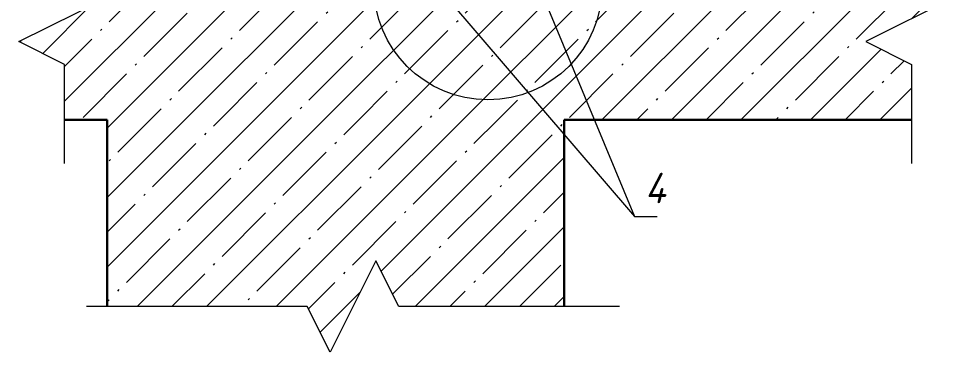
# Model space of a CAD drawing. Header units: millimetres. Extents: x 1525 to 46824, y -520 to 14115.
# Drawn here: x 29204 to 30436, y 3575 to 4013 of the extents above; entities that cross this region are included whole.
import ezdxf

# ---------------------------------------------------------------- set-up
doc = ezdxf.new("R2010")
doc.units = ezdxf.units.MM
for name, color, linetype, lineweight in [('A-DETL-1', 7, 'Continuous', 5), ('A-DETL-GENF-1', 7, 'Continuous', 5), ('A-FLOR-FNSH-1', 7, 'Continuous', 30), ('A-FLOR-PATT-1', 7, 'Continuous', 5), ('A-GENM-IDEN', 7, 'Continuous', 9)]:
    doc.layers.add(name, color=color, linetype=linetype, lineweight=lineweight)
doc.styles.add('ISOCPEUR_I_1', font='isocpeui.ttf', dxfattribs={"width": 0.9, "height": 40})
pattern_1 = [(45, (31215.535, 4305), (-45.6197, 45.6197), []), (45, (31261.155, 4305), (-45.6197, 45.6197), [80.645, -16.129, 2.682, -13.447])]

# ---------------------------------------------------------------- blocks, each defined once
blk = doc.blocks.new('DET_L_Линия разрыва1 - М20-27085586-АР1_1_Ф-18_2 эт_ - зависимый')
at = {"layer": 'A-DETL-GENF-1'}
for p, q in [((66104, 4072.7), (66104, 4202.7)), ((66164, 4042.7), (66104, 4072.7)), ((66044, 3982.7), (66164, 4042.7)), ((66104, 3952.7), (66044, 3982.7)), ((66104, 3822.7), (66104, 3952.7))]:
    blk.add_line(p, q, dxfattribs=at)
blk = doc.blocks.new('DET_L_Линия разрыва1 - М20-30288689-АР1_1_Ф-18_2 эт_ - зависимый')
at = {"layer": 'A-DETL-GENF-1'}
for p, q in [((66512.8, 3694.7), (66452.8, 3574.7)), ((66542.8, 3634.7), (66512.8, 3694.7)), ((66422.8, 3634.7), (66132.8, 3634.7)), ((66452.8, 3574.7), (66422.8, 3634.7)), ((66832.8, 3634.7), (66542.8, 3634.7))]:
    blk.add_line(p, q, dxfattribs=at)

msp = doc.modelspace()

# ---------------------------------------------------------------- hatches: boundary and pattern name
at = {"layer": 'A-FLOR-PATT-1'}
h = msp.add_hatch(dxfattribs=at)
h.set_pattern_fill('FP_7', color=256, style=0, pattern_type=2)
h.set_pattern_definition(pattern_1)
h.paths.add_polyline_path([(30375.76523, 3880), (30375.76523, 3952.65994), (30315.76523, 3982.65994), (30435.76523, 4042.65994), (30375.76523, 4072.65994), (30375.76523, 4120), (29263.76523, 4120), (29263.76523, 4072.65994), (29323.76523, 4042.65994), (29203.76523, 3982.65994), (29263.76523, 3952.65994), (29263.76523, 3880), (29919.76523, 3880)], flags=0)
h = msp.add_hatch(dxfattribs=at)
h.set_pattern_fill('FP_7', color=256, style=0, pattern_type=2)
h.set_pattern_definition(pattern_1)
h.paths.add_polyline_path([(29612.55238, 3574.68903), (29672.55238, 3694.68903), (29702.55238, 3634.68903), (29919.76523, 3634.68903), (29919.76523, 3880), (29319.76523, 3880), (29319.76523, 3634.68903), (29582.55238, 3634.68903)], flags=0)

# ---------------------------------------------------------------- linework, layer by layer
at = {"layer": 'A-DETL-1'}
msp.add_circle((29819.76523, 4056.13346), 150, dxfattribs=at)
at = {"layer": 'A-FLOR-FNSH-1'}
for p, q in [((29263.76523, 3880), (29319.76523, 3880)), ((29319.76523, 3880), (29319.76523, 3634.68903)), ((29919.76523, 3880), (30375.76523, 3880)), ((29919.76523, 3634.68903), (29919.76523, 3880))]:
    msp.add_line(p, q, dxfattribs=at)
at = {"layer": 'A-GENM-IDEN'}
for p, q in [((29753.76523, 4054.38391), (30012.05379, 3753.03438)), ((29886.78146, 4054.38391), (30012.05379, 3753.13)), ((30012.05379, 3753.13), (30041.7623, 3753.13)), ((30012.05379, 3753.03438), (30041.7623, 3753.03438))]:
    msp.add_line(p, q, dxfattribs=at)

# ---------------------------------------------------------------- block references
at = {"layer": 'A-DETL-GENF-1'}
for name in ['DET_L_Линия разрыва1 - М20-27085586-АР1_1_Ф-18_2 эт_ - зависимый', 'DET_L_Линия разрыва1 - М20-30288689-АР1_1_Ф-18_2 эт_ - зависимый']:
    msp.add_blockref(name, (-36840.23477, 0), dxfattribs=at)
at = {"layer": 'A-DETL-GENF-1', "rotation": 180}
msp.add_blockref('DET_L_Линия разрыва1 - М20-27085586-АР1_1_Ф-18_2 эт_ - зависимый', (96479.76523, 8025.31989), dxfattribs=at)

# ---------------------------------------------------------------- texts
at = {"layer": 'A-GENM-IDEN', "char_height": 40, "width": 37.518975, "attachment_point": 1, "style": 'ISOCPEUR_I_1'}
for insert in [(30025.6523, 3810.35292), (30025.6523, 3810.25729)]:
    msp.add_mtext('\\fISOCPEUR|b0|i1|c204|p34|;\\W.9;4', dxfattribs=dict(at, insert=insert))

doc.saveas('drawing.dxf')
